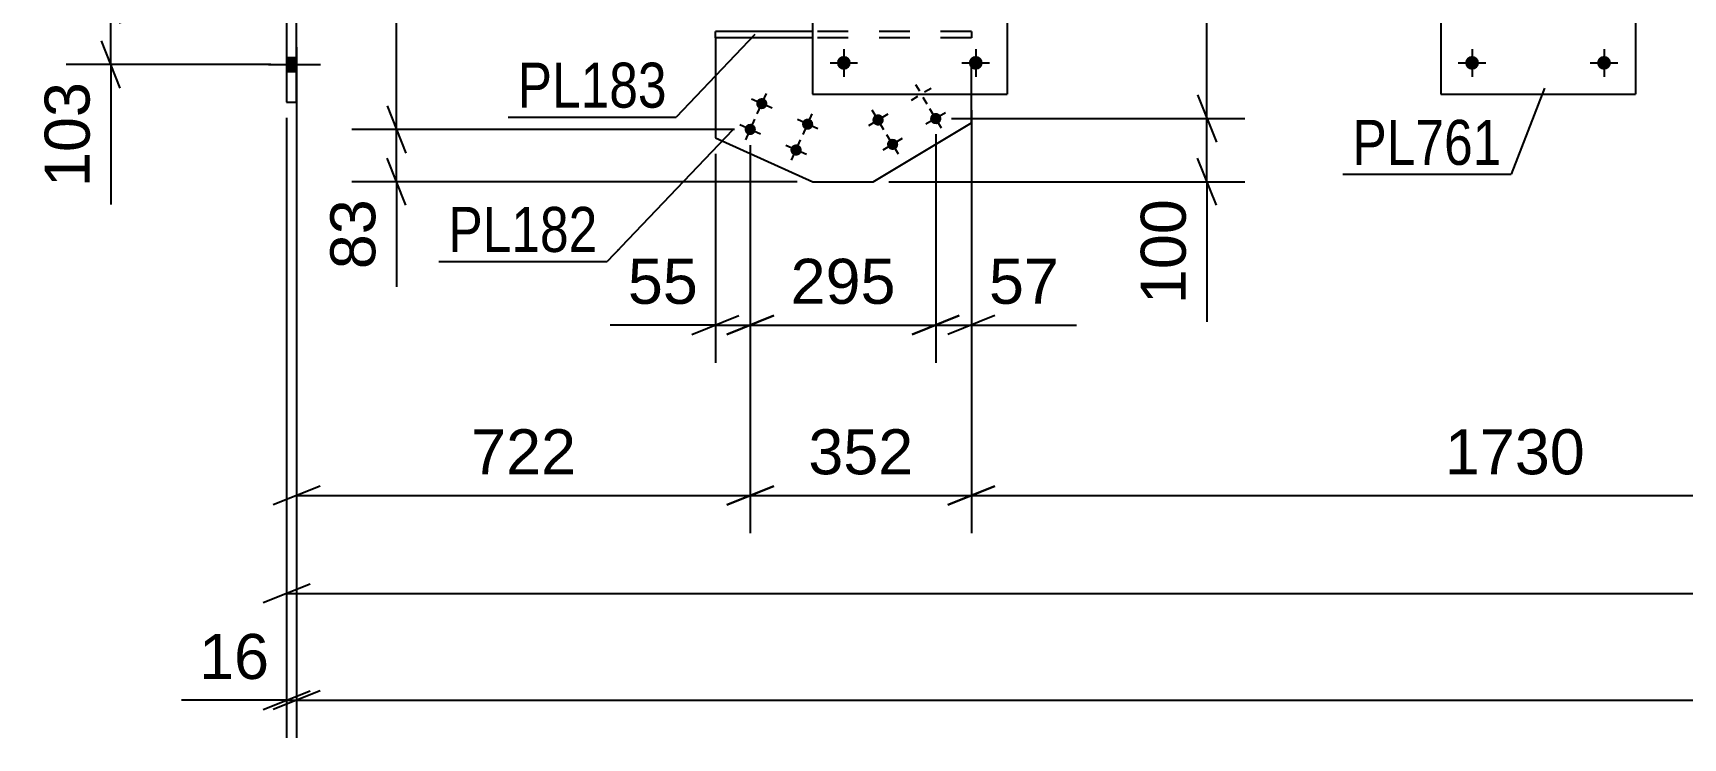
# Model space of a CAD drawing. Header units: millimetres. Extents: x -115 to 726, y -400 to 194.
# Drawn here: x -49 to 56.1, y 84.5 to 129.3 of the extents above; entities that cross this region are included whole.
import ezdxf

# ---------------------------------------------------------------- set-up
doc = ezdxf.new("R2010")
doc.units = ezdxf.units.MM
doc.linetypes.add('DXK_LINE_DOT2', pattern=[3.9198, 1.9599, -1.9599])
doc.styles.add('Arial', font='arial.ttf', dxfattribs={"height": 0.2})
doc.styles.add('Arial Narrow', font='ARIALN.TTF', dxfattribs={"height": 0.2})

# ---------------------------------------------------------------- blocks, each defined once
blk = doc.blocks.new('Part-203724152-4771 - 4735')
at = {"color": 2, "linetype": 'Continuous'}
for p, q in [((0.67, 137.44), (0.67, 125.44)), ((0.67, 137.44), (13.07, 137.44)), ((13.07, 137.44), (13.07, 125.44)), ((0.67, 125.44), (13.07, 125.44))]:
    blk.add_line(p, q, dxfattribs=at)
blk = doc.blocks.new('Part-203724152-4777 - 4735')
at = {"color": 2, "linetype": 'Continuous'}
for p, q in [((40.67, 137.44), (40.67, 125.44)), ((40.67, 137.44), (53.07, 137.44)), ((53.07, 137.44), (53.07, 125.44)), ((40.67, 125.44), (53.07, 125.44))]:
    blk.add_line(p, q, dxfattribs=at)
blk = doc.blocks.new('Bolt-203724152-4783 - 4735')
at = {"linetype": 'Continuous'}
for points in [[(-32.81, 135.98), (-32.81, 135.1), (-32.17, 135.1), (-32.17, 135.98)], [(-32.81, 135.98), (-32.81, 135.1), (-32.17, 135.1), (-32.17, 135.98)], [(-32.81, 135.98), (-32.81, 135.1), (-32.17, 135.1), (-32.17, 135.98)], [(-32.81, 131.86), (-32.81, 130.98), (-32.17, 130.98), (-32.17, 131.86)], [(-32.81, 131.86), (-32.81, 130.98), (-32.17, 130.98), (-32.17, 131.86)], [(-32.81, 127.78), (-32.81, 126.9), (-32.17, 126.9), (-32.17, 127.78)], [(-32.81, 127.78), (-32.81, 126.9), (-32.17, 126.9), (-32.17, 127.78)], [(-32.81, 127.78), (-32.81, 126.9), (-32.17, 126.9), (-32.17, 127.78)]]:
    blk.add_hatch(color=1, dxfattribs=at).paths.add_polyline_path(points)
at = {"color": 1, "linetype": 'Continuous'}
for p, q in [((-33.97, 135.54), (-30.65, 135.54)), ((-33.97, 135.54), (-30.65, 135.54)), ((-33.97, 135.54), (-30.65, 135.54)), ((-32.81, 135.98), (-32.17, 135.98)), ((-32.81, 135.98), (-32.17, 135.98)), ((-32.81, 135.98), (-32.17, 135.98)), ((-32.81, 135.1), (-32.17, 135.1)), ((-32.81, 135.1), (-32.17, 135.1)), ((-32.81, 135.1), (-32.17, 135.1)), ((-33.97, 131.42), (-30.65, 131.42)), ((-33.97, 131.42), (-30.65, 131.42)), ((-32.81, 131.86), (-32.17, 131.86)), ((-32.81, 131.86), (-32.17, 131.86)), ((-32.81, 130.98), (-32.17, 130.98)), ((-32.81, 130.98), (-32.17, 130.98)), ((-33.97, 127.34), (-30.65, 127.34)), ((-33.97, 127.34), (-30.65, 127.34)), ((-33.97, 127.34), (-30.65, 127.34)), ((-32.81, 127.78), (-32.17, 127.78)), ((-32.81, 127.78), (-32.17, 127.78)), ((-32.81, 127.78), (-32.17, 127.78)), ((-32.81, 126.9), (-32.17, 126.9)), ((-32.81, 126.9), (-32.17, 126.9)), ((-32.81, 126.9), (-32.17, 126.9))]:
    blk.add_line(p, q, dxfattribs=at)
blk = doc.blocks.new('Bolt-203724152-4845 - 4735')
at = {"linetype": 'Continuous'}
for points in [[(3.11, 127.44, -1), (2.23, 127.44, -1)], [(11.51, 127.44, -1), (10.63, 127.44, -1)]]:
    blk.add_hatch(color=1, dxfattribs=at).paths.add_polyline_path(points)
at = {"color": 1, "linetype": 'Continuous'}
for p, q in [((2.67, 128.32), (2.67, 126.56)), ((11.07, 128.32), (11.07, 126.56)), ((1.79, 127.44), (3.55, 127.44)), ((10.19, 127.44), (11.95, 127.44))]:
    blk.add_line(p, q, dxfattribs=at)
blk = doc.blocks.new('Bolt-203724152-4847 - 4735')
at = {"linetype": 'Continuous'}
for points in [[(43.11, 127.44, -1), (42.23, 127.44, -1)], [(51.51, 127.44, -1), (50.63, 127.44, -1)]]:
    blk.add_hatch(color=1, dxfattribs=at).paths.add_polyline_path(points)
at = {"color": 1, "linetype": 'Continuous'}
for p, q in [((42.67, 128.32), (42.67, 126.56)), ((51.07, 128.32), (51.07, 126.56)), ((41.79, 127.44), (43.55, 127.44)), ((50.19, 127.44), (51.95, 127.44))]:
    blk.add_line(p, q, dxfattribs=at)
blk = doc.blocks.new('Bolt-203724152-4982 - 4735')
at = {"linetype": 'Continuous'}
for points in [[(4.54, 123.62, -1), (5.16, 123.99, -1)], [(8.21, 123.71, -1), (8.83, 124.08, -1)], [(5.47, 122.07, -1), (6.08, 122.44, -1)]]:
    blk.add_hatch(color=1, dxfattribs=at).paths.add_polyline_path(points)
at = {"color": 1, "linetype": 'Continuous'}
for p, q in [((6.98, 125.07), (7.39, 125.32)), ((7.23, 126.06), (7.48, 125.65)), ((7.97, 124.82), (7.72, 125.24)), ((8.22, 125.81), (7.81, 125.57)), ((5.47, 124.17), (4.23, 123.43)), ((5.22, 123.18), (4.48, 124.42)), ((9.14, 124.27), (7.9, 123.53)), ((8.89, 123.28), (8.15, 124.52)), ((6.39, 122.63), (5.16, 121.89)), ((6.14, 121.64), (5.41, 122.87))]:
    blk.add_line(p, q, dxfattribs=at)
blk = doc.blocks.new('Part-203724152-4961 - 4735')
at = {"color": 2, "linetype": 'Continuous'}
for p, q in [((-32.17, 137.94), (-32.81, 137.94)), ((-32.81, 137.94), (-32.81, 124.94)), ((-32.17, 124.94), (-32.17, 137.94)), ((-32.81, 124.94), (-32.17, 124.94))]:
    blk.add_line(p, q, dxfattribs=at)
blk = doc.blocks.new('Bolt-203724152-4983 - 4735')
at = {"linetype": 'Continuous'}
for points in [[(-2.88, 124.99, -1), (-2.23, 124.7, -1)], [(-3.62, 123.35, -1), (-2.96, 123.06, -1)], [(0.04, 123.69, -1), (0.69, 123.39, -1)], [(-0.7, 122.04, -1), (-0.04, 121.75, -1)]]:
    blk.add_hatch(color=1, dxfattribs=at).paths.add_polyline_path(points)
at = {"color": 1, "linetype": 'Continuous'}
for p, q in [((-1.9, 124.55), (-3.21, 125.14)), ((-2.85, 124.19), (-2.26, 125.5)), ((0.07, 122.88), (0.66, 124.2)), ((-2.63, 122.91), (-3.95, 123.5)), ((-3.58, 122.55), (-3, 123.86)), ((1.02, 123.24), (-0.29, 123.83)), ((0.29, 121.6), (-1.03, 122.19)), ((-0.66, 121.24), (-0.08, 122.55))]:
    blk.add_line(p, q, dxfattribs=at)
blk = doc.blocks.new('Part-203724152-4988 - 4735')
at = {"color": 2, "linetype": 'Continuous'}
for p, q in [((0.67, 129.44), (-5.51, 129.44)), ((-5.51, 129.04), (-5.51, 129.44)), ((0.67, 129.04), (-5.51, 129.04))]:
    blk.add_line(p, q, dxfattribs=at)
at = {"color": 7, "linetype": 'DXK_LINE_DOT2'}
for p, q in [((10.79, 129.44), (0.67, 129.44)), ((10.79, 129.44), (10.79, 129.04)), ((10.79, 129.04), (0.67, 129.04))]:
    blk.add_line(p, q, dxfattribs=at)
blk = doc.blocks.new('Part-203724152-4993 - 4735')
at = {"color": 2, "linetype": 'Continuous'}
for p, q in [((-5.51, 129.04), (-5.51, 122.66)), ((10.79, 123.62), (10.79, 125.44)), ((4.53, 119.88), (10.79, 123.62)), ((-5.51, 122.66), (0.7, 119.88)), ((0.7, 119.88), (4.53, 119.88))]:
    blk.add_line(p, q, dxfattribs=at)
at = {"color": 7, "linetype": 'DXK_LINE_DOT2'}
for p, q in [((10.79, 129.04), (-5.51, 129.04)), ((10.79, 125.44), (10.79, 129.04))]:
    blk.add_line(p, q, dxfattribs=at)
blk = doc.blocks.new('StraightDimension-203724152-5952 - 4735')
at = {"color": 7, "linetype": 'Continuous'}
for p, q in [((-3.29, 122.2), (-3.29, 108.36)), ((8.52, 122.9), (8.52, 108.36)), ((-4.79, 110.16), (-1.79, 111.36)), ((10.02, 111.36), (7.02, 110.16)), ((-3.29, 110.76), (8.52, 110.76))]:
    blk.add_line(p, q, dxfattribs=at)
at = {"color": 0}
blk.add_wipeout([(6.55, 111.51), (6.55, 115.71), (-1.32, 115.71), (-1.32, 111.51)], dxfattribs=at)
at = {"color": 3, "style": 'Arial'}
blk.add_text('295', height=2.865, dxfattribs=at).set_placement((-0.72, 112.11))
blk = doc.blocks.new('StraightDimension-203724152-12684 - 4735')
at = {"color": 7, "linetype": 'Continuous'}
for p, q in [((26.39, 142.86), (25.19, 145.86)), ((9.33, 144.36), (28.19, 144.36)), ((25.79, 123.9), (25.79, 144.36)), ((25.19, 125.4), (26.39, 122.4)), ((9.52, 123.9), (28.19, 123.9))]:
    blk.add_line(p, q, dxfattribs=at)
at = {"color": 0}
blk.add_wipeout([(25.04, 138.07), (20.84, 138.07), (20.84, 130.19), (25.04, 130.19)], dxfattribs=at)
at = {"color": 3, "style": 'Arial'}
blk.add_text('512', height=2.865, rotation=90.0002, dxfattribs=at).set_placement((24.44, 130.79))
blk = doc.blocks.new('StraightDimension-203724152-5929 - 4735')
at = {"color": 7, "linetype": 'Continuous'}
for p, q in [((-3.29, 122.2), (-3.29, 108.36)), ((-5.51, 121.66), (-5.51, 108.36)), ((-7.01, 110.16), (-4.01, 111.36)), ((-1.79, 111.36), (-4.79, 110.16)), ((-5.51, 110.76), (-12.2, 110.76)), ((-5.51, 110.76), (-12.2, 110.76)), ((-5.51, 110.76), (-3.29, 110.76))]:
    blk.add_line(p, q, dxfattribs=at)
at = {"color": 0}
blk.add_wipeout([(-6.03, 111.51), (-6.03, 115.71), (-11.68, 115.71), (-11.68, 111.51)], dxfattribs=at)
at = {"color": 3, "style": 'Arial'}
blk.add_text('55', height=2.865, dxfattribs=at).set_placement((-11.08, 112.11))
blk = doc.blocks.new('StraightDimension-203724152-5939 - 4735')
at = {"color": 7, "linetype": 'Continuous'}
for p, q in [((10.79, 124.44), (10.79, 108.36)), ((8.52, 122.9), (8.52, 108.36)), ((7.02, 110.16), (10.02, 111.36)), ((12.29, 111.36), (9.29, 110.16)), ((8.52, 110.76), (10.79, 110.76)), ((10.79, 110.76), (17.48, 110.76)), ((10.79, 110.76), (17.48, 110.76))]:
    blk.add_line(p, q, dxfattribs=at)
at = {"color": 0}
blk.add_wipeout([(16.96, 111.51), (16.96, 115.71), (11.31, 115.71), (11.31, 111.51)], dxfattribs=at)
at = {"color": 3, "style": 'Arial'}
blk.add_text('57', height=2.865, dxfattribs=at).set_placement((11.91, 112.11))
blk = doc.blocks.new('StraightDimension-203724152-5054 - 4735')
at = {"color": 7, "linetype": 'Continuous'}
for p, q in [((-32.81, 123.94), (-32.81, 84.49)), ((-32.17, 123.94), (-32.17, 84.49)), ((-34.31, 86.29), (-31.31, 87.49)), ((-30.67, 87.49), (-33.67, 86.29)), ((-32.81, 86.89), (-39.51, 86.89)), ((-32.81, 86.89), (-39.51, 86.89)), ((-32.81, 86.89), (-32.17, 86.89))]:
    blk.add_line(p, q, dxfattribs=at)
at = {"color": 0}
blk.add_wipeout([(-33.33, 87.64), (-33.33, 91.84), (-38.98, 91.84), (-38.98, 87.64)], dxfattribs=at)
at = {"color": 3, "style": 'Arial'}
blk.add_text('16', height=2.865, dxfattribs=at).set_placement((-38.38, 88.24))
blk = doc.blocks.new('StraightDimension-203724152-5064 - 4735')
at = {"color": 7, "linetype": 'Continuous'}
for p, q in [((-32.17, 123.94), (-32.17, 84.49)), ((-30.67, 87.49), (-33.67, 86.29)), ((-32.17, 86.89), (654.92, 86.89))]:
    blk.add_line(p, q, dxfattribs=at)
blk = doc.blocks.new('StraightDimension-203724152-5795 - 4735')
at = {"color": 7, "linetype": 'Continuous'}
for p, q in [((-32.81, 123.94), (-32.81, 91.28)), ((-31.31, 94.28), (-34.31, 93.08)), ((-32.81, 93.68), (654.92, 93.68))]:
    blk.add_line(p, q, dxfattribs=at)
blk = doc.blocks.new('StraightDimension-203724152-6001 - 4735')
at = {"color": 7, "linetype": 'Continuous'}
for p, q in [((-44.6, 132.94), (-43.4, 129.94)), ((-34.97, 131.44), (-46.85, 131.44)), ((-44, 127.34), (-44, 131.44)), ((-43.4, 125.84), (-44.6, 128.84)), ((-33.81, 127.34), (-46.85, 127.34)), ((-44, 127.34), (-44, 118.42)), ((-44, 127.34), (-44, 118.42))]:
    blk.add_line(p, q, dxfattribs=at)
at = {"color": 0}
blk.add_wipeout([(-44.76, 126.81), (-48.96, 126.81), (-48.96, 118.94), (-44.76, 118.94)], dxfattribs=at)
at = {"color": 3, "style": 'Arial'}
blk.add_text('103', height=2.865, rotation=90.0002, dxfattribs=at).set_placement((-45.35, 119.54))
blk = doc.blocks.new('StraightDimension-203724152-6057 - 4735')
at = {"color": 7, "linetype": 'Continuous'}
for p, q in [((10.79, 124.44), (10.79, 97.51)), ((79.99, 124.34), (79.99, 97.51)), ((12.29, 100.51), (9.29, 99.31)), ((10.79, 99.91), (79.99, 99.91)), ((78.49, 99.31), (81.49, 100.51))]:
    blk.add_line(p, q, dxfattribs=at)
at = {"color": 0}
blk.add_wipeout([(50.43, 100.66), (50.43, 104.86), (40.34, 104.86), (40.34, 100.66)], dxfattribs=at)
at = {"color": 3, "style": 'Arial'}
blk.add_text('1730', height=2.865, dxfattribs=at).set_placement((40.94, 101.26))
blk = doc.blocks.new('StraightDimension-203724152-6070 - 4735')
at = {"color": 7, "linetype": 'Continuous'}
for p, q in [((-32.17, 128.44), (-32.17, 97.51)), ((-3.29, 122.2), (-3.29, 97.51)), ((-30.67, 100.51), (-33.67, 99.31)), ((-32.17, 99.91), (-3.29, 99.91)), ((-4.79, 99.31), (-1.79, 100.51))]:
    blk.add_line(p, q, dxfattribs=at)
at = {"color": 0}
blk.add_wipeout([(-13.79, 100.66), (-13.79, 104.86), (-21.66, 104.86), (-21.66, 100.66)], dxfattribs=at)
at = {"color": 3, "style": 'Arial'}
blk.add_text('722', height=2.865, dxfattribs=at).set_placement((-21.06, 101.26))
blk = doc.blocks.new('StraightDimension-203724152-6080 - 4735')
at = {"color": 7, "linetype": 'Continuous'}
for p, q in [((10.79, 124.44), (10.79, 97.51)), ((-3.29, 122.2), (-3.29, 97.51)), ((-1.79, 100.51), (-4.79, 99.31)), ((-3.29, 99.91), (10.79, 99.91)), ((9.29, 99.31), (12.29, 100.51))]:
    blk.add_line(p, q, dxfattribs=at)
at = {"color": 0}
blk.add_wipeout([(7.68, 100.66), (7.68, 104.86), (-0.19, 104.86), (-0.19, 100.66)], dxfattribs=at)
at = {"color": 3, "style": 'Arial'}
blk.add_text('352', height=2.865, dxfattribs=at).set_placement((0.41, 101.26))
blk = doc.blocks.new('StraightDimension-203724152-12644 - 4735')
at = {"color": 7, "linetype": 'Continuous'}
for p, q in [((-25.21, 143.28), (-26.41, 146.28)), ((-4.05, 144.78), (-28.66, 144.78)), ((-25.81, 123.2), (-25.81, 144.78)), ((-26.41, 124.7), (-25.21, 121.7)), ((-4.29, 123.2), (-28.66, 123.2))]:
    blk.add_line(p, q, dxfattribs=at)
at = {"color": 0}
blk.add_wipeout([(-26.56, 137.93), (-30.76, 137.93), (-30.76, 130.06), (-26.56, 130.06)], dxfattribs=at)
at = {"color": 3, "style": 'Arial'}
blk.add_text('539', height=2.865, rotation=90.0002, dxfattribs=at).set_placement((-27.16, 130.66))
blk = doc.blocks.new('StraightDimension-203724152-12645 - 4735')
at = {"color": 7, "linetype": 'Continuous'}
for p, q in [((-26.41, 124.7), (-25.21, 121.7)), ((-4.29, 123.2), (-28.66, 123.2)), ((-25.81, 119.88), (-25.81, 123.2)), ((-25.21, 118.38), (-26.41, 121.38)), ((-0.3, 119.88), (-28.66, 119.88)), ((-25.81, 119.88), (-25.81, 113.18)), ((-25.81, 119.88), (-25.81, 113.18))]:
    blk.add_line(p, q, dxfattribs=at)
at = {"color": 0}
blk.add_wipeout([(-26.56, 119.36), (-30.76, 119.36), (-30.76, 113.71), (-26.56, 113.71)], dxfattribs=at)
at = {"color": 3, "style": 'Arial'}
blk.add_text('83', height=2.865, rotation=90.0002, dxfattribs=at).set_placement((-27.16, 114.31))
blk = doc.blocks.new('StraightDimension-203724152-12685 - 4735')
at = {"color": 7, "linetype": 'Continuous'}
for p, q in [((25.19, 125.4), (26.39, 122.4)), ((9.52, 123.9), (28.19, 123.9)), ((25.79, 119.88), (25.79, 123.9)), ((26.39, 118.38), (25.19, 121.38)), ((5.53, 119.88), (28.19, 119.88)), ((25.79, 119.88), (25.79, 110.96)), ((25.79, 119.88), (25.79, 110.96))]:
    blk.add_line(p, q, dxfattribs=at)
at = {"color": 0}
blk.add_wipeout([(25.04, 119.36), (20.84, 119.36), (20.84, 111.49), (25.04, 111.49)], dxfattribs=at)
at = {"color": 3, "style": 'Arial'}
blk.add_text('100', height=2.865, rotation=90.0002, dxfattribs=at).set_placement((24.44, 112.09))
blk = doc.blocks.new('Mark-203724152-4984 - 4735')
at = {"color": 30, "linetype": 'Continuous'}
for p in [(-3, 129.24), (-18.7, 123.99)]:
    blk.add_line(p, (-8, 123.99), dxfattribs=at)
at = {"color": 0}
blk.add_wipeout([(-8.6, 124.59), (-8.6, 127.59), (-18.1, 127.59), (-18.1, 124.59)], dxfattribs=at)
blk.add_wipeout([(-8.6, 124.59), (-8.6, 127.59), (-18.1, 127.59), (-18.1, 124.59)], dxfattribs=at)
at = {"color": 3, "style": 'Arial Narrow'}
blk.add_text('PL183', height=2.863, dxfattribs=at).set_placement((-18.1, 124.59))
blk = doc.blocks.new('Mark-203724152-4773 - 4735')
at = {"color": 30, "linetype": 'Continuous'}
for p in [(47.27, 125.84), (34.45, 120.35)]:
    blk.add_line(p, (45.15, 120.35), dxfattribs=at)
at = {"color": 0}
blk.add_wipeout([(44.55, 120.95), (44.55, 123.95), (35.05, 123.95), (35.05, 120.95)], dxfattribs=at)
blk.add_wipeout([(44.55, 120.95), (44.55, 123.95), (35.05, 123.95), (35.05, 120.95)], dxfattribs=at)
at = {"color": 3, "style": 'Arial Narrow'}
blk.add_text('PL761', height=2.863, dxfattribs=at).set_placement((35.05, 120.95))
blk = doc.blocks.new('Mark-203724152-4989 - 4735')
at = {"color": 30, "linetype": 'Continuous'}
for p in [(-4.41, 123.15), (-23.11, 114.81)]:
    blk.add_line(p, (-12.4, 114.81), dxfattribs=at)
at = {"color": 0}
blk.add_wipeout([(-13, 115.41), (-13, 118.41), (-22.51, 118.41), (-22.51, 115.41)], dxfattribs=at)
blk.add_wipeout([(-13, 115.41), (-13, 118.41), (-22.51, 118.41), (-22.51, 115.41)], dxfattribs=at)
at = {"color": 3, "style": 'Arial Narrow'}
blk.add_text('PL182', height=2.863, dxfattribs=at).set_placement((-22.51, 115.41))

msp = doc.modelspace()

# ---------------------------------------------------------------- block references
for name in ['Part-203724152-4961 - 4735', 'Part-203724152-4771 - 4735', 'Part-203724152-4777 - 4735', 'Bolt-203724152-4783 - 4735', 'Part-203724152-4988 - 4735', 'Part-203724152-4993 - 4735', 'Bolt-203724152-4845 - 4735', 'Bolt-203724152-4847 - 4735', 'Bolt-203724152-4983 - 4735', 'Bolt-203724152-4982 - 4735', 'StraightDimension-203724152-5054 - 4735']:
    msp.add_blockref(name, (0, 0))

# ---------------------------------------------------------------- next in the draw order: block references
msp.add_blockref('StraightDimension-203724152-5952 - 4735', (0, 0))

# ---------------------------------------------------------------- next in the draw order: block references
for name in ['StraightDimension-203724152-12684 - 4735', 'StraightDimension-203724152-5929 - 4735']:
    msp.add_blockref(name, (0, 0))

# ---------------------------------------------------------------- next in the draw order: block references
msp.add_blockref('StraightDimension-203724152-5939 - 4735', (0, 0))

# ---------------------------------------------------------------- next in the draw order: block references
msp.add_blockref('StraightDimension-203724152-5064 - 4735', (0, 0))

# ---------------------------------------------------------------- next in the draw order: block references
msp.add_blockref('StraightDimension-203724152-5795 - 4735', (0, 0))

# ---------------------------------------------------------------- next in the draw order: block references
for name in ['StraightDimension-203724152-6001 - 4735', 'StraightDimension-203724152-6057 - 4735']:
    msp.add_blockref(name, (0, 0))

# ---------------------------------------------------------------- next in the draw order: block references
for name in ['StraightDimension-203724152-6070 - 4735', 'Mark-203724152-4773 - 4735']:
    msp.add_blockref(name, (0, 0))

# ---------------------------------------------------------------- next in the draw order: block references
msp.add_blockref('StraightDimension-203724152-6080 - 4735', (0, 0))

# ---------------------------------------------------------------- next in the draw order: block references
for name in ['StraightDimension-203724152-12644 - 4735', 'StraightDimension-203724152-12685 - 4735']:
    msp.add_blockref(name, (0, 0))

# ---------------------------------------------------------------- next in the draw order: block references
msp.add_blockref('StraightDimension-203724152-12645 - 4735', (0, 0))

# ---------------------------------------------------------------- next in the draw order: block references
for name in ['Mark-203724152-4984 - 4735', 'Mark-203724152-4989 - 4735']:
    msp.add_blockref(name, (0, 0))

doc.saveas('drawing.dxf')
